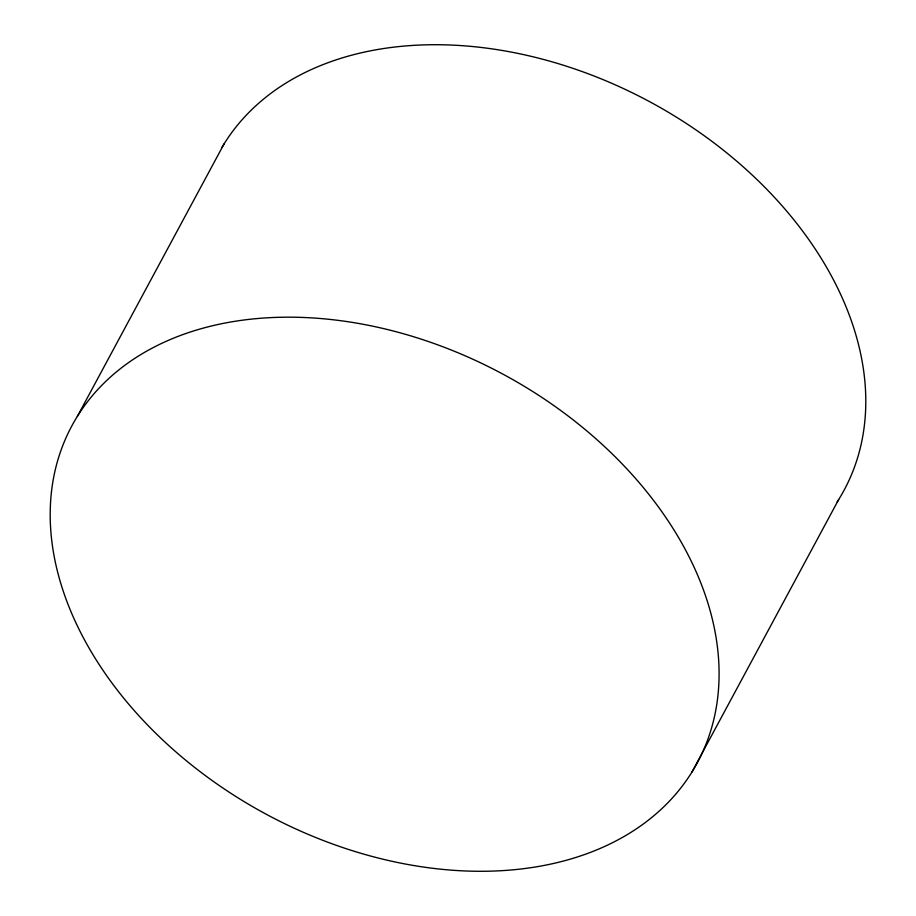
<?xml version="1.0" encoding="UTF-8"?>
<svg xmlns="http://www.w3.org/2000/svg" width="916" height="916" viewBox="0 0 916 916"><rect width="100%" height="100%" fill="white"/><g stroke="black" fill="none" stroke-linecap="round" stroke-linejoin="round"><path stroke-width="1.37" d="M77.356 416.391L224.065 143.927M691.935 772.073A355.213 249.85 28.3 0 0 345.298 321.333A355.213 249.85 28.3 0 0 116.698 689.29A355.213 249.85 28.3 0 0 691.935 772.073L838.644 499.609M221.867 147.545A355.213 249.85 28.3 0 1 662.428 108.809A355.213 249.85 28.3 0 1 837.178 501.934"/></g></svg>
